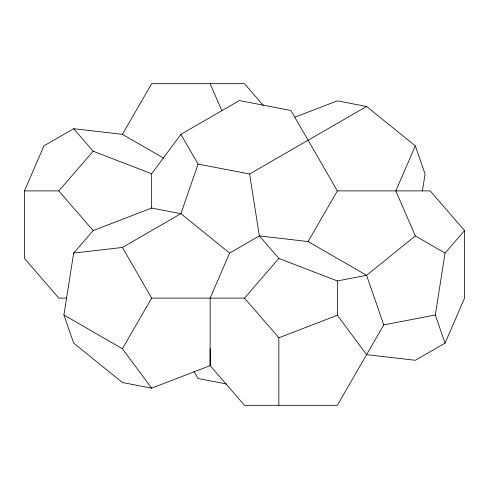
<?xml version="1.0" encoding="UTF-8"?>
<svg xmlns="http://www.w3.org/2000/svg" width="489" height="489" viewBox="0 0 489 489"><rect width="100%" height="100%" fill="white"/><g stroke="black" fill="none" stroke-linecap="round" stroke-linejoin="round"><path stroke-width="0.73" d="M210.142 348.755L210.142 365.644L244.5 405.314L337.349 405.314L383.767 324.904L366.591 275.319L308.101 241.548L259.359 235.918L229.641 253.076L210.142 298.107L210.142 365.644L151.651 388.156L122.409 382.526L73.668 343.131L63.918 314.989L73.668 253.082L93.167 230.57L151.651 208.051L180.899 213.681L229.641 253.076M151.651 208.051L151.651 173.736L180.899 134.341L239.39 100.569L290.924 110.49L337.349 190.893L430.192 190.893L464.55 230.563L464.55 298.107L445.051 343.131L415.332 360.289L366.591 354.659L337.349 315.264L337.349 280.943L278.858 258.43L259.359 235.918L249.61 174.011L366.591 106.474L415.332 145.869L425.082 174.011L422.41 190.961M445.051 343.131L435.308 314.989L445.051 253.076L464.55 230.563M180.899 134.341L198.076 164.09L180.899 213.681L122.409 247.452L73.668 253.082M66.443 298.107L58.808 298.107L24.45 258.43L24.45 190.893L43.949 145.869L73.668 128.711L122.409 134.341L163.809 158.24M415.332 145.869L395.833 190.893L415.332 235.918L445.051 253.076M122.409 134.341L151.651 83.686L244.5 83.686L263.424 105.532M151.651 388.156L122.409 348.755L151.651 298.107L244.5 298.107L278.858 258.43M308.101 241.548L337.349 190.893M24.45 190.893L58.808 190.893L93.167 151.223L151.651 173.736M415.332 235.918L366.591 275.319L337.349 280.943M294.873 117.195L337.349 100.844L366.591 106.474M278.858 405.314L278.858 337.777L337.349 315.264M383.767 324.904L435.308 314.989M198.076 164.09L249.61 174.011M226.456 383.975L198.076 378.51L193.876 371.237M63.918 314.989L122.409 348.755M244.5 298.107L278.858 337.777M73.668 128.711L93.167 151.223M58.808 190.893L93.167 230.57M122.409 247.452L151.651 298.107M210.142 83.686L221.841 110.703"/></g></svg>
